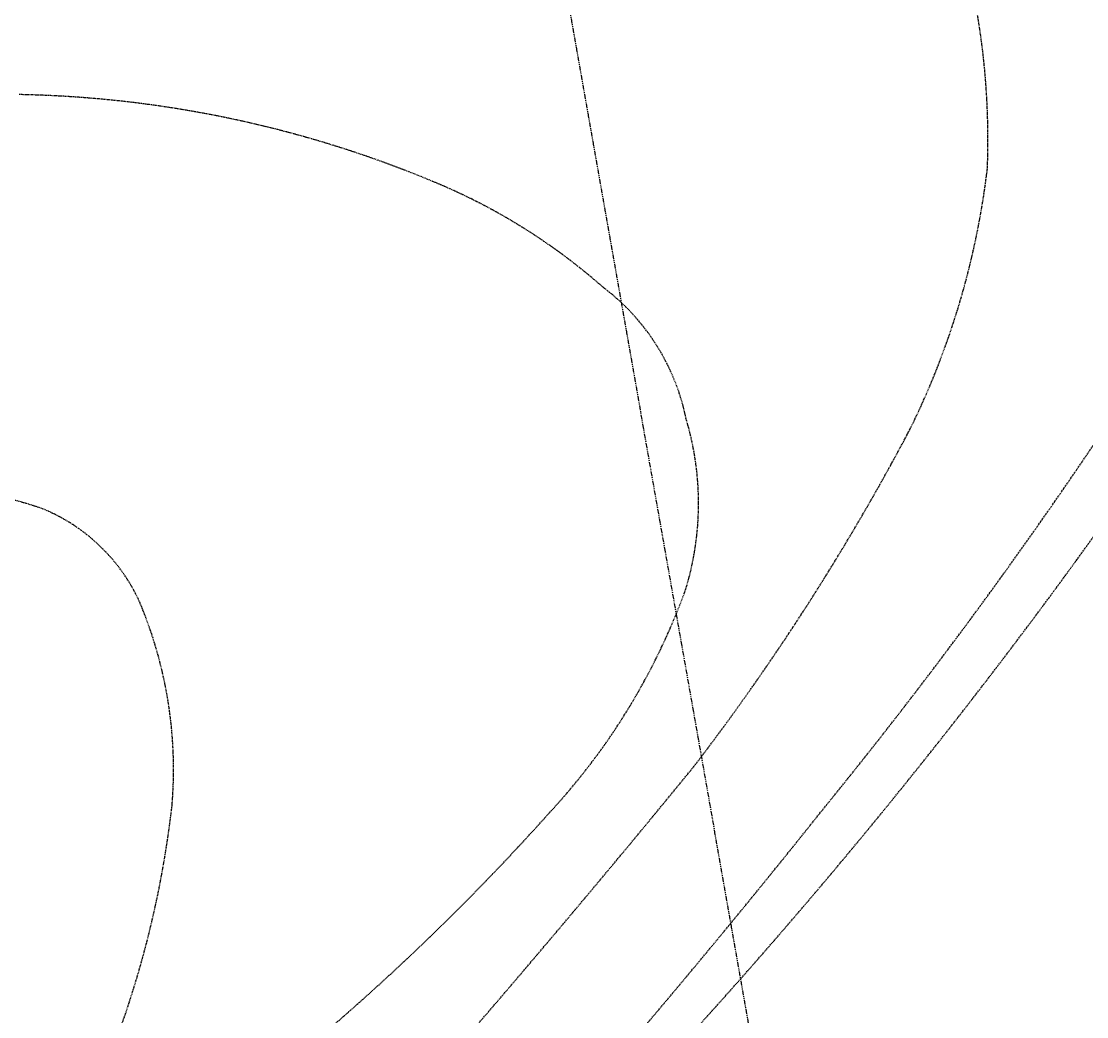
# Model space of a CAD drawing. Header units: millimetres. Extents: x 26027 to 581921, y 7230 to 233891.
# Drawn here: x 454661 to 456052, y 145582 to 146881 of the extents above; entities that cross this region are included whole.
import ezdxf

# ---------------------------------------------------------------- set-up
doc = ezdxf.new("R2010")
doc.units = ezdxf.units.MM
doc.header["$LTSCALE"] = 5
doc.linetypes.add('CACHE', pattern=[0.375, 0.25, -0.125])
doc.linetypes.add('FANTOME', pattern=[2.5, 1.25, -0.25, 0.25, -0.25, 0.25, -0.25])
for name, color, linetype, lineweight in [('GE-CLEARANCE', 83, 'FANTOME', 30), ('GE-EQUIPMENT_INSERTION', 140, 'Continuous', 30), ('GE-MM-SCATTER_LINES', 222, 'CACHE', 30)]:
    doc.layers.add(name, color=color, linetype=linetype, lineweight=lineweight)

# ---------------------------------------------------------------- blocks, each defined once
blk = doc.blocks.new('GE-EUR02909')
at = {"layer": 'GE-CLEARANCE'}
blk.add_lwpolyline([(-367, 1538), (-1025, 1538), (-1425, 624), (-1425, -3055.6), (-500, -4055.6), (500, -4055.6), (1425, -3055.6), (1425, -883.2), (1935.1, -384), (1935.1, 624), (1025, 1538), (367, 1538)], dxfattribs=at)
blk = doc.blocks.new('GE-EUR02460')
at = {"layer": 'GE-MM-SCATTER_LINES'}
for points in [[(-2657.8, -1614.2, -0.03216), (-1967.8, -837.7, -0.045456), (-931.8, 0, -0.017391), (-1419.6, 803.5, -0.062199), (-1906.1, 1991.6, -0.077787)], [(-1466.8, 1888.6, 0.088425), (-1436.2, 1557.8, 0.041082), (-1231.5, 957, 0.040906), (-971.9, 450.3, 0.047008), (-626.7, 0, -0.002807), (-759.6, -108.2, 0.012361), (-1413.7, -644.2, 0.041749), (-1766.4, -1026.9, 0.085647), (-1925.7, -1345.5, 0.077165), (-1943.4, -1646.5, 0.130435)], [(-697.7, -1659.9, -0.095966), (-1219, -1448.6, -0.079904), (-1405.4, -1279.1, -0.183233), (-1481.7, -1091.7, -0.148539), (-1442.2, -872.4, -0.09937), (-1219.3, -618.8, -0.031823), (-892.7, -393.8, 0.002438), (-589, -183, 0.049751), (-386.9, 0, -0.117779), (-755.1, 569.2, -0.039275), (-939.2, 1115.7, -0.08037), (-980.1, 1454.5, -0.169962), (-883.4, 1681.2, -0.13336)], [(887.4, 0, -0.018319), (1569.1, -559.3, -0.025066), (2044, -1012.8, -0.032472), (2545.1, -1597.2, -0.070239), (2870.7, -2176.7, -0.121658), (2917.2, -2556.4, -0.150558), (2802.2, -2792.6, -0.136905), (2240.2, -3048.3, -0.042121), (1094, -3155.9, -0.012265), (-0.1, -3172.3, -0.012265), (-1094.1, -3155.9, -0.042121), (-2240.3, -3048.3, -0.136905), (-2802.4, -2792.6, -0.150558), (-2917.3, -2556.4, -0.121658), (-2870.9, -2176.7, -0.070239), (-2545.2, -1597.2, -0.032472), (-2044.1, -1012.8, -0.025066), (-1569.2, -559.3, -0.018319), (-887.5, 0)]]:
    blk.add_lwpolyline(points, format="xyb", dxfattribs=at)
blk.add_lwpolyline([(-0.1, -1166.3, 0.055046), (346.7, -1194.1, 0.130885), (634, -1122.3, 0.185507), (736.5, -984.9, 0.123784), (733.1, -711.5, 0.078623), (556.3, -341.3, 0.026468), (330.6, -78.2), (258, 0, 0.058507), (459.6, 436.9, 0.063282), (537.3, 747.1, 0.205916), (487.1, 1023.2, 0.15871), (313.1, 1177, 0.068311), (-0.1, 1219.1, 0.068311), (-313.2, 1177, 0.15871), (-487.2, 1023.2, 0.205916), (-537.4, 747.1, 0.063282), (-459.8, 436.9, 0.058507), (-258.1, 0), (-330.8, -78.2, 0.026468), (-556.5, -341.3, 0.078623), (-733.2, -711.5, 0.123784), (-736.6, -984.9, 0.185507), (-634.1, -1122.3, 0.130885), (-346.9, -1194.1, 0.055046)], format="xyb", close=True, dxfattribs=at)

msp = doc.modelspace()

# ---------------------------------------------------------------- block references
at = {"layer": 'GE-EQUIPMENT_INSERTION', "rotation": 189.9999999999998}
msp.add_blockref('GE-EUR02909', (454259.3, 145029.8), dxfattribs=at)

# ---------------------------------------------------------------- next in the draw order: block references
msp.add_blockref('GE-EUR02460', (454259.3, 145029.8), dxfattribs=at)

doc.saveas('drawing.dxf')
